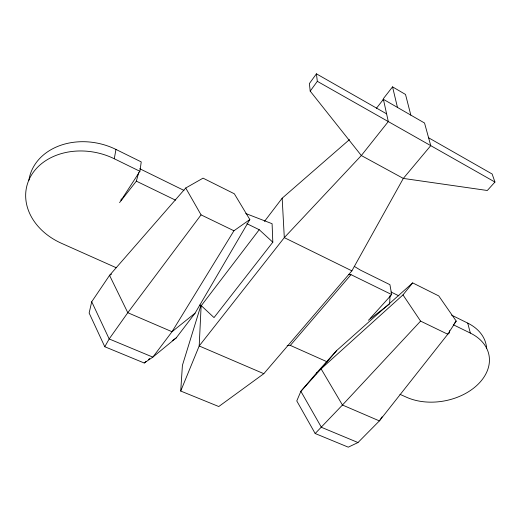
<?xml version="1.0" encoding="UTF-8"?>
<svg xmlns="http://www.w3.org/2000/svg" width="521" height="521" viewBox="0 0 521 521"><rect width="100%" height="100%" fill="white"/><g stroke="black" fill="none" stroke-linecap="round" stroke-linejoin="round"><path stroke-width="0.78" d="M449.402 330.653L449.389 332.952L447.376 334.332M201.158 305.26L199.191 345.964L180.722 391.043L218.768 406.53L263.815 373.687L351.883 270.848L403.319 178.423L430.75 145.646L424.543 123.021L383.404 99.329L376.409 108.309M390.066 295.492L389.604 303.964L368.354 320.259M180.722 391.043L182.415 365.345L200.956 305.234M121.256 198.885L121.002 200.481L139.902 171.298L141.243 161.914L115.968 149.436A60.781 48.531 12.9 0 0 28.889 180.286M116.229 267.729L61.498 243.307A61.569 48.824 12.6 0 1 31.657 174.737A61.569 48.824 12.6 0 1 114.275 158.749L115.968 149.436M91.722 301.75L89.13 313.023L104.78 346.739L144.2 363L152.842 357.126L176.202 337.927L195.075 313.167L249.839 219.549L234.326 193.779L203.053 178.156L185.73 188.009L109.547 275.368L91.722 301.75L109.176 338.95L152.842 357.126L172.028 331.727L233.936 230.77L249.839 219.549M119.556 202.597L136.346 181.152L138.69 172.607M383.033 100.058L383.482 98.508L392.547 86.87L405.52 94.451L410.828 115.128M316.234 373.909L316.918 372.528L336.683 350.542L412.684 282.896L438.76 295.928L456.22 321.086L447.754 334.248L379.392 420.903L357.992 442.537L348.275 447.168L315.172 433.518L296.775 400.923L300.871 391.317L316.918 372.528M104.78 346.739L109.176 338.95L127.801 312.704L201.06 214.867L185.73 188.009M382.101 416.839L379.392 420.903L342.453 405.019L321.092 368.848L336.683 350.542M386.595 113.839L316.416 73.832L309.389 83.562L310.203 91.129L361.327 155.532L403.319 178.423L487.317 190.497L494.95 182.05L492.143 174.014L428.594 137.778M310.203 91.129L317.322 81.328L316.416 73.832M264.499 221.379L282.167 198.195L349.467 139.595M201.282 305.677L259.217 229.715L272.815 242.193L214.02 317.589L201.282 305.677L199.804 305.013M454.195 323.632L456.22 321.086M357.992 442.537L321.398 427.298L300.871 391.317L321.092 368.848L402.993 294.899L412.684 282.896M287.156 345.605L290.321 345.397L351.024 274.665L391.694 294.58L370.047 318.559M447.754 334.248L420.584 321.105L342.453 405.019L315.172 433.518M144.2 363L146.036 361.489M148.492 359.483L149.716 358.481M195.075 313.167L172.028 331.727L127.801 312.704L109.547 275.368L111.553 274.092M172.243 340.734L176.202 337.927M348.666 274.645L351.024 274.665M263.815 373.687L199.191 345.964L284.303 237.635L361.327 155.532L388.301 121.575L383.404 99.329M290.321 345.397L327.364 361.926M399.959 394.312L406.627 397.289A52.159 36.704 -10.6 0 0 478.454 383.879A52.159 36.704 -10.6 0 0 470.346 333.088L467.741 323.111L451.57 315.127M136.346 181.152L175.538 200.162M201.06 214.867L233.936 230.77M114.275 158.749L139.902 171.298M246.876 223.672L259.217 229.715M453.296 324.739L470.346 333.088M351.883 270.848L284.303 237.635L282.167 198.195M139.758 168.726L183.952 190.406M390.991 291.988L398.936 295.889M245.788 213.525L272.092 223.711L272.815 242.193M317.322 81.328L494.95 182.05M354.273 266.368L360.48 270.152L389.923 284.687L391.694 294.58M402.993 294.899L420.584 321.105M392.547 86.87L397.458 107.424M467.741 323.111A51.579 36.62 -10.7 0 1 486.621 348.295"/></g></svg>
